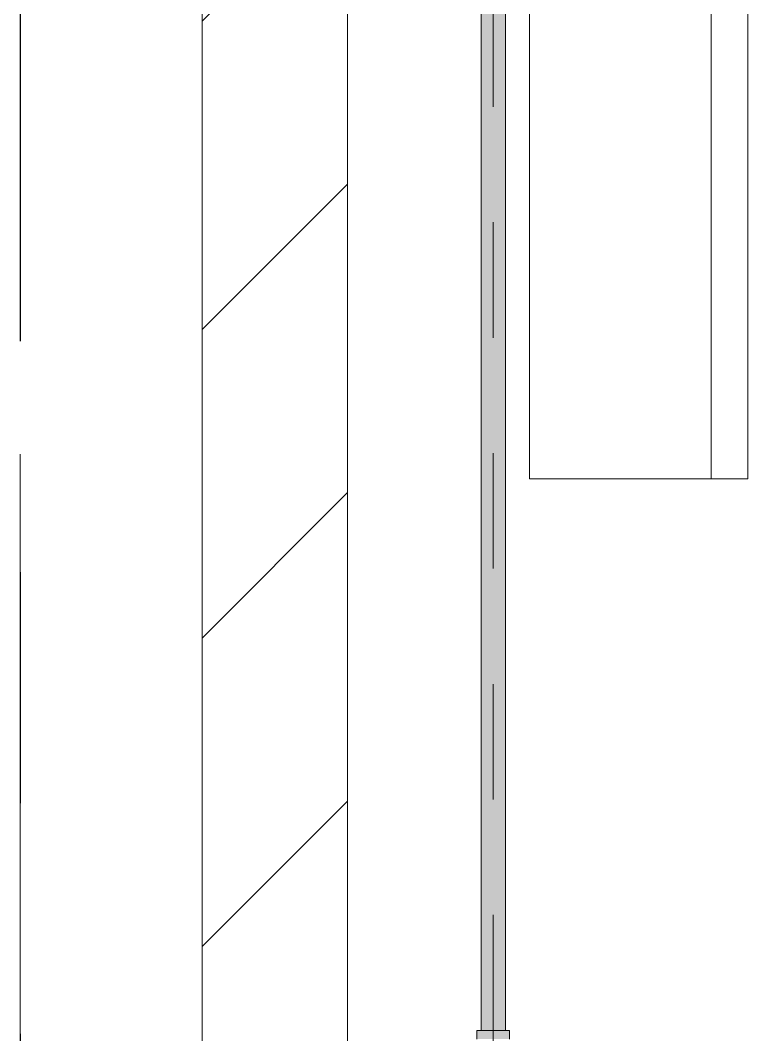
# Model space of a CAD drawing. Header units: millimetres. Extents: x -4000 to 187956, y -58990 to 162485.
# Drawn here: x 98000 to 99000, y 136737 to 138132 of the extents above; entities that cross this region are included whole.
import ezdxf

# ---------------------------------------------------------------- set-up
doc = ezdxf.new("R2010")
doc.units = ezdxf.units.MM
for name, pattern in [('Dash 1_16_', [317.5, 158.75, -158.75]), ('Grid Line', [2222.5, 1270, -317.5, 317.5, -317.5]), ('Grid Line 12_5mm', [2150, 1250, -300, 300, -300])]:
    doc.linetypes.add(name, pattern=pattern)
for name, color, linetype, lineweight in [('A-WALL', 113, 'Continuous', 13), ('A-WALL-PATT', 111, 'Continuous', 13), ('P-PIPE', 3, 'Continuous', 9), ('P-PIPE-CNTR', 3, 'Continuous', 9), ('S-GRID', 1, 'Continuous', 30)]:
    doc.layers.add(name, color=color, linetype=linetype, lineweight=lineweight)

# ---------------------------------------------------------------- blocks, each defined once
blk = doc.blocks.new('CMF2_NHAXUONG_A_rvt-1-FFS - TANG 1')
at = {"layer": 'A-WALL-PATT', "lineweight": 9}
h = blk.add_hatch(dxfattribs=at)
h.set_pattern_fill('FP_12', color=250, style=0, pattern_type=2)
h.set_pattern_definition([(45, (0, 0), (-212.13203, 212.13203), [])])
h.paths.add_polyline_path([(98449.8, 132002.1), (98449.8, 140900.5), (98249.8, 140900), (98249.8, 132002.1)])
at = {"layer": 'A-WALL', "color": 50, "lineweight": 15}
for p, q in [((98449.8, 132002.1), (98449.8, 140900.5)), ((98699.8, 140900), (98699.8, 137501.2)), ((98949.8, 137501.2), (98949.8, 140900)), ((98999.8, 137501.2), (98999.8, 140900)), ((98249.8, 140700.5), (98249.8, 132202.1)), ((98699.8, 137501.2), (98999.8, 137501.2))]:
    blk.add_line(p, q, dxfattribs=at)
at = {"layer": 'A-WALL', "color": 35, "lineweight": 15}
for p, q in [((98449.8, 132002.1), (98449.8, 140900)), ((98699.8, 140900), (98699.8, 137501.2)), ((98999.8, 137501.2), (98999.8, 140900)), ((98249.8, 140700.5), (98249.8, 132202.1)), ((98999.8, 137501.2), (98699.8, 137501.2))]:
    blk.add_line(p, q, dxfattribs=at)
at = {"layer": 'S-GRID', "linetype": 'Grid Line 12_5mm', "lineweight": 9}
blk.add_line((98000, 161185.2), (98000, -16487.4), dxfattribs=at)

msp = doc.modelspace()

# ---------------------------------------------------------------- block references
at = {"lineweight": 5}
msp.add_blockref('CMF2_NHAXUONG_A_rvt-1-FFS - TANG 1', (0, 0), dxfattribs=at)

# ---------------------------------------------------------------- next in the draw order: hatches: boundary and pattern name
at = {"layer": 'P-PIPE', "lineweight": 5, "transparency": 33554534}
for points in [[(98650, 136742.6), (98650, 139409.5), (98633.3, 139409.5), (98633.9, 136742.6), (98645.7, 136742.6)], [(98650, 136742.6), (98666.7, 136742.6), (98666.1, 139409.5), (98650, 139409.5), (98650, 136828.3)], [(98650, 136730.8), (98672.5, 136730.8), (98671.7, 136742.6), (98627.5, 136742.6), (98628.3, 136730.8), (98644.2, 136730.8)]]:
    msp.add_hatch(color=1, dxfattribs=at).paths.add_polyline_path(points)

# ---------------------------------------------------------------- next in the draw order: linework, layer by layer
at = {"layer": 'P-PIPE', "color": 20, "lineweight": 13}
for p, q in [((98633.3, 139409.5), (98633.3, 136742.6)), ((98666.7, 136742.6), (98666.7, 139409.5)), ((98627.5, 136742.6), (98627.5, 136730.8)), ((98633.2, 136742.6), (98627.5, 136742.6)), ((98672.5, 136742.6), (98627.5, 136742.6)), ((98633.3, 136742.6), (98633.9, 136742.6)), ((98634, 136742.6), (98638.2, 136742.6)), ((98638.1, 136742.6), (98634.1, 136742.6)), ((98638.7, 136742.6), (98661.3, 136742.6)), ((98661.3, 136742.6), (98638.8, 136742.6)), ((98661.8, 136742.6), (98666, 136742.6)), ((98665.9, 136742.6), (98661.9, 136742.6)), ((98666.1, 136742.6), (98666.7, 136742.6)), ((98672.5, 136742.6), (98666.8, 136742.6)), ((98672.5, 136730.8), (98672.5, 136742.6))]:
    msp.add_line(p, q, dxfattribs=at)
at = {"layer": 'P-PIPE-CNTR', "color": 1, "linetype": 'Dash 1_16_'}
msp.add_line((98650, 136742.6), (98650, 139409.5), dxfattribs=at)
msp.add_line((98650, 136742.6), (98650, 139409.5), dxfattribs=at)
at = {"layer": 'P-PIPE-CNTR', "color": 20, "lineweight": 13}
msp.add_line((98650, 136693.6), (98650, 136742.6), dxfattribs=at)
at = {"layer": 'S-GRID', "linetype": 'Grid Line'}
msp.add_line((98000, 161185.2), (98000, -16487.4), dxfattribs=at)

doc.saveas('drawing.dxf')
